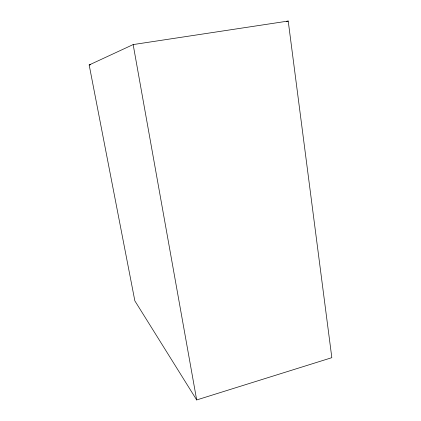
<?xml version="1.0" encoding="UTF-8"?>
<svg xmlns="http://www.w3.org/2000/svg" width="421" height="421" viewBox="0 0 421 421"><rect width="100%" height="100%" fill="white"/><g stroke="black" fill="none" stroke-linecap="round" stroke-linejoin="round"><path stroke-width="0.63" d="M89.168 64.966L133.157 44.579L288.217 21.05L331.832 357.676L196.681 399.95L134.852 300.862L89.168 64.966L90.462 64.76M286.327 21.597L288.217 21.05M133.157 44.579L196.681 399.95"/></g></svg>
